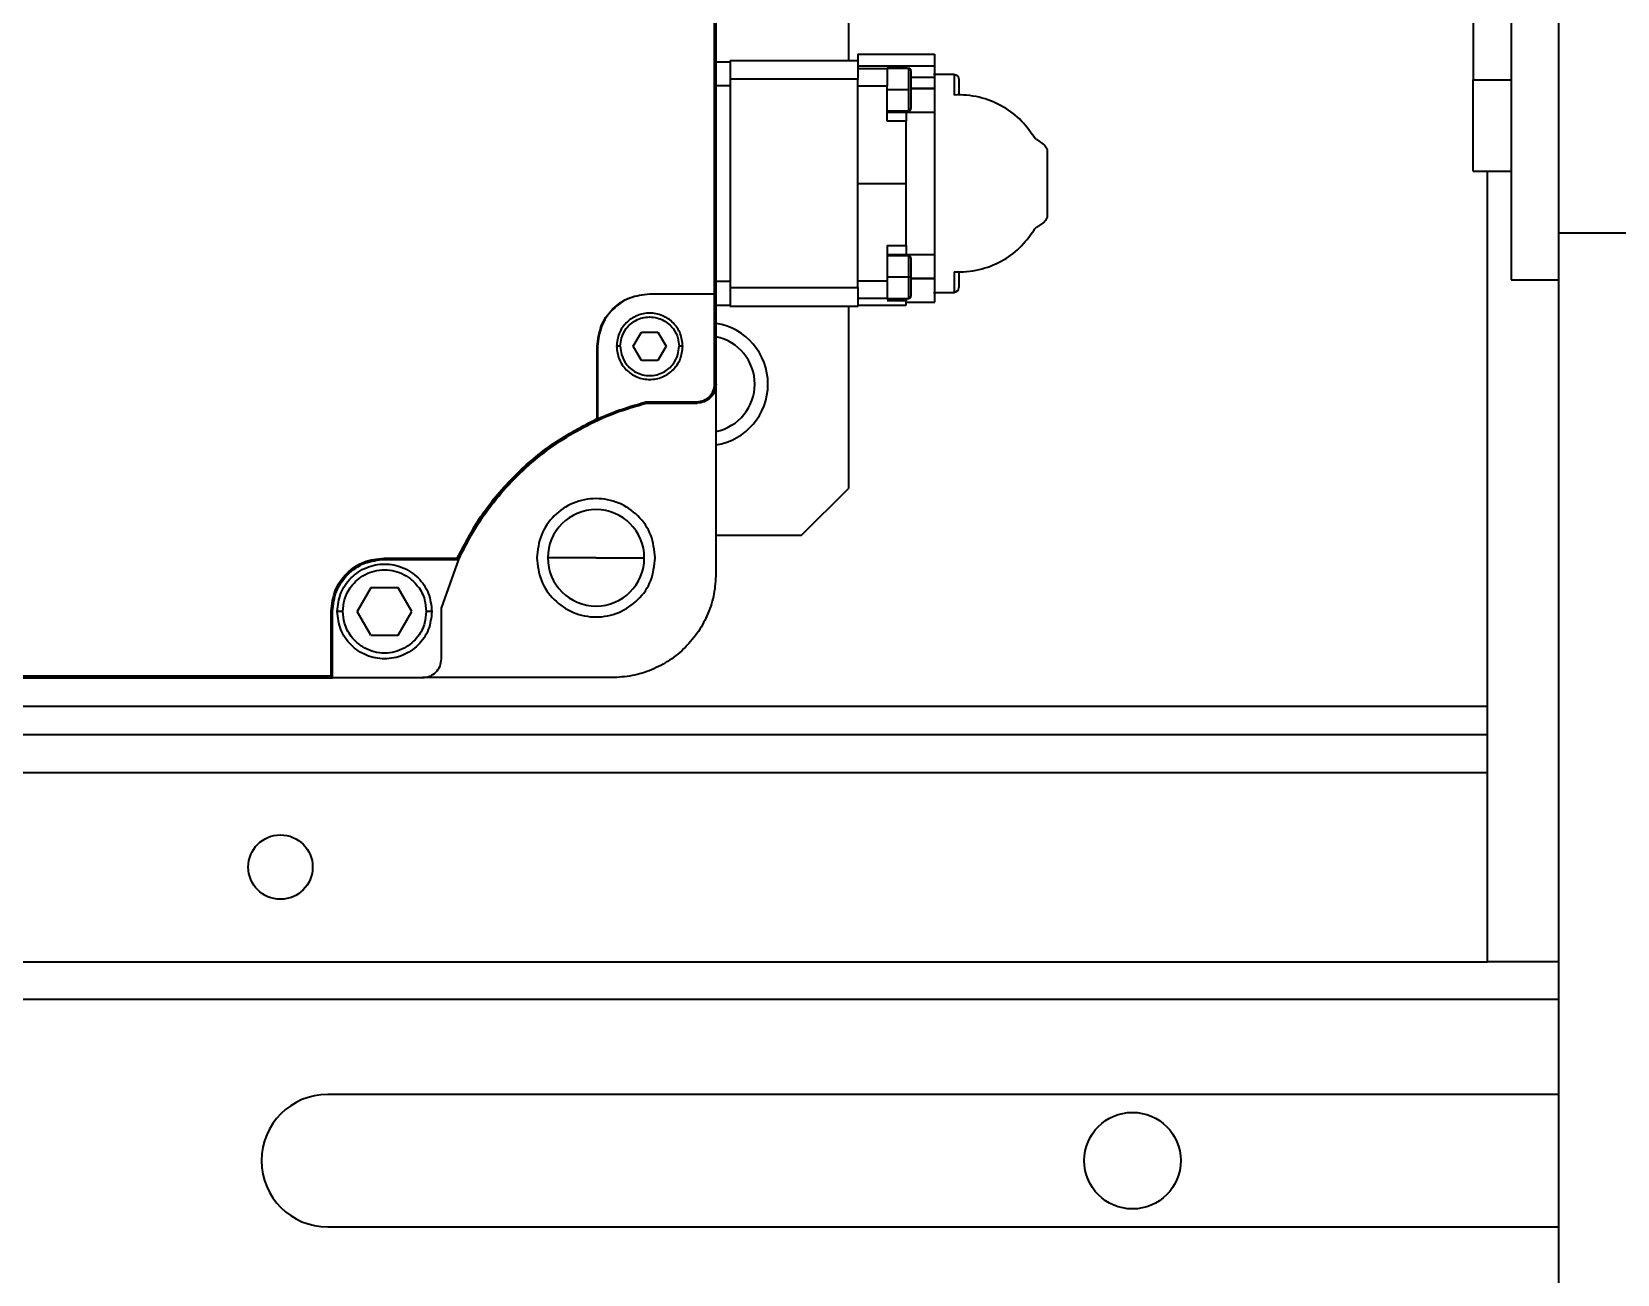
# Model space of a CAD drawing. Header units: millimetres. Extents: x -1052 to 3351, y 0 to 2015.
# Drawn here: x -375.78 to -373.303, y 1681.538 to 1683.479 of the extents above; entities that cross this region are included whole.
import ezdxf

# ---------------------------------------------------------------- set-up
doc = ezdxf.new("R2010")
doc.units = ezdxf.units.MM

msp = doc.modelspace()

# ---------------------------------------------------------------- linework, layer by layer
at = {"color": 7, "linetype": 'Continuous', "lineweight": 35}
for p, q in [((-374.7127, 1682.9283), (-374.7127, 1684.1116)), ((-374.7127, 1682.9283), (-374.7127, 1684.1116)), ((-374.7111, 1682.9282), (-374.7111, 1684.1117)), ((-374.7111, 1682.9282), (-374.7111, 1684.1117)), ((-374.714, 1683.9705), (-374.714, 1683.0693)), ((-374.714, 1683.9705), (-374.714, 1683.0693)), ((-373.4687, 1683.9489), (-373.4687, 1683.1085)), ((-373.4687, 1683.9489), (-373.4687, 1683.1085)), ((-373.3947, 1683.9489), (-373.3947, 1683.1085)), ((-373.3947, 1683.9489), (-373.3947, 1683.1085)), ((-373.5279, 1683.6695), (-373.5279, 1683.4035)), ((-373.5279, 1683.6695), (-373.5279, 1683.4035)), ((-374.5041, 1683.6042), (-374.5041, 1683.4341)), ((-374.5041, 1683.6042), (-374.5041, 1683.4341)), ((-374.7111, 1683.4319), (-374.689, 1683.4319)), ((-374.7111, 1683.4319), (-374.689, 1683.4319)), ((-374.689, 1683.4341), (-374.689, 1683.4045)), ((-374.689, 1683.4341), (-374.4893, 1683.4341)), ((-374.689, 1683.4341), (-374.689, 1683.4045)), ((-374.689, 1683.4341), (-374.4893, 1683.4341)), ((-374.4893, 1683.4437), (-374.3695, 1683.4437)), ((-374.4893, 1683.4437), (-374.4893, 1683.4341)), ((-374.4893, 1683.4437), (-374.3695, 1683.4437)), ((-374.4893, 1683.4437), (-374.4893, 1683.4341)), ((-374.4893, 1683.4341), (-374.4893, 1683.4045)), ((-374.4893, 1683.4341), (-374.4893, 1683.4045)), ((-374.4893, 1683.4253), (-374.4139, 1683.4253)), ((-374.4893, 1683.4253), (-374.4139, 1683.4253)), ((-374.4893, 1683.4212), (-374.4435, 1683.4212)), ((-374.4893, 1683.4212), (-374.4435, 1683.4212)), ((-374.4101, 1683.4216), (-374.444, 1683.4216)), ((-374.4101, 1683.4216), (-374.444, 1683.4216)), ((-374.4435, 1683.425), (-374.4139, 1683.425)), ((-374.4435, 1683.425), (-374.4139, 1683.425)), ((-374.4435, 1683.4212), (-374.4435, 1683.3937)), ((-374.4435, 1683.4212), (-374.4435, 1683.4212)), ((-374.4435, 1683.4212), (-374.4435, 1683.3937)), ((-374.4435, 1683.4212), (-374.4435, 1683.4212)), ((-374.4139, 1683.425), (-374.4139, 1683.4253)), ((-374.4139, 1683.4253), (-374.3695, 1683.4253)), ((-374.4139, 1683.425), (-374.4139, 1683.4253)), ((-374.4139, 1683.4253), (-374.3695, 1683.4253)), ((-374.4139, 1683.425), (-374.4139, 1683.4216)), ((-374.4139, 1683.425), (-374.4139, 1683.4216)), ((-374.4102, 1683.4216), (-374.4102, 1683.3883)), ((-374.4102, 1683.4216), (-374.4102, 1683.3883)), ((-374.3695, 1683.4437), (-374.3695, 1683.4253)), ((-374.3695, 1683.4437), (-374.3695, 1683.4253)), ((-374.3695, 1683.4253), (-374.3695, 1683.4073)), ((-374.3695, 1683.4253), (-374.3695, 1683.4073)), ((-374.4893, 1683.4045), (-374.689, 1683.4045)), ((-374.689, 1683.4045), (-374.689, 1683.0791)), ((-374.4893, 1683.4045), (-374.689, 1683.4045)), ((-374.689, 1683.4045), (-374.689, 1683.0791)), ((-374.4893, 1683.0791), (-374.4893, 1683.4045)), ((-374.4893, 1683.0791), (-374.4893, 1683.4045)), ((-374.4065, 1683.4179), (-374.4065, 1683.3587)), ((-374.4065, 1683.4179), (-374.4065, 1683.3587)), ((-374.3695, 1683.4073), (-374.4065, 1683.4073)), ((-374.3695, 1683.4073), (-374.4065, 1683.4073)), ((-374.3392, 1683.4119), (-374.3713, 1683.4119)), ((-374.3392, 1683.4119), (-374.3713, 1683.4119)), ((-374.3695, 1683.4073), (-374.3695, 1683.3907)), ((-374.3695, 1683.4073), (-374.3695, 1683.3907)), ((-374.3392, 1683.4119), (-374.3392, 1683.3799)), ((-374.3392, 1683.4119), (-374.3392, 1683.3799)), ((-374.3318, 1683.4045), (-374.3318, 1683.3801)), ((-374.3318, 1683.4045), (-374.3318, 1683.3801)), ((-373.5279, 1683.2611), (-373.5279, 1683.4035)), ((-373.5279, 1683.4035), (-373.4687, 1683.4035)), ((-373.5279, 1683.2611), (-373.5279, 1683.4035)), ((-373.5279, 1683.4035), (-373.4687, 1683.4035)), ((-374.7111, 1683.3949), (-374.689, 1683.3949)), ((-374.7111, 1683.3949), (-374.689, 1683.3949)), ((-374.4435, 1683.3937), (-374.4893, 1683.3937)), ((-374.4435, 1683.3937), (-374.4893, 1683.3937)), ((-374.4435, 1683.3932), (-374.4435, 1683.3937)), ((-374.4435, 1683.3932), (-374.4435, 1683.3937)), ((-374.4435, 1683.3883), (-374.4435, 1683.3932)), ((-374.4435, 1683.3883), (-374.4435, 1683.3932)), ((-374.4435, 1683.3883), (-374.4435, 1683.388)), ((-374.4435, 1683.3883), (-374.4102, 1683.3883)), ((-374.4435, 1683.3883), (-374.4435, 1683.388)), ((-374.4435, 1683.3883), (-374.4102, 1683.3883)), ((-374.4435, 1683.339), (-374.4435, 1683.388)), ((-374.4435, 1683.339), (-374.4435, 1683.388)), ((-374.4102, 1683.3883), (-374.4102, 1683.355)), ((-374.4102, 1683.3883), (-374.4102, 1683.355)), ((-374.4065, 1683.3907), (-374.3695, 1683.3907)), ((-374.4065, 1683.3907), (-374.3695, 1683.3907)), ((-374.3695, 1683.3898), (-374.4065, 1683.3898)), ((-374.3695, 1683.3898), (-374.4065, 1683.3898)), ((-374.3695, 1683.3907), (-374.3695, 1683.3898)), ((-374.3695, 1683.3907), (-374.3695, 1683.3898)), ((-374.3695, 1683.3898), (-374.3695, 1683.3528)), ((-374.3695, 1683.3898), (-374.3695, 1683.3528)), ((-374.444, 1683.355), (-374.4101, 1683.355)), ((-374.444, 1683.355), (-374.4101, 1683.355)), ((-374.4139, 1683.3528), (-374.4435, 1683.3528)), ((-374.4139, 1683.3528), (-374.4435, 1683.3528)), ((-374.3695, 1683.3528), (-374.4139, 1683.3528)), ((-374.4139, 1683.3528), (-374.4139, 1683.339)), ((-374.3695, 1683.3528), (-374.4139, 1683.3528)), ((-374.4139, 1683.3528), (-374.4139, 1683.339)), ((-374.3695, 1683.3528), (-374.3695, 1683.1309)), ((-374.3695, 1683.3528), (-374.3695, 1683.1309)), ((-374.4139, 1683.339), (-374.4435, 1683.339)), ((-374.4139, 1683.339), (-374.4435, 1683.339)), ((-374.4139, 1683.2418), (-374.4139, 1683.339)), ((-374.4139, 1683.2418), (-374.4139, 1683.339)), ((-374.2101, 1683.3103), (-374.1999, 1683.3032)), ((-374.2101, 1683.3103), (-374.1999, 1683.3032)), ((-374.1935, 1683.291), (-374.1935, 1683.1926)), ((-374.1935, 1683.291), (-374.1935, 1683.1926)), ((-373.5279, 1683.2611), (-373.4687, 1683.2611)), ((-373.5279, 1683.2611), (-373.4687, 1683.2611)), ((-373.5057, 1682.026), (-373.5057, 1683.2611)), ((-373.5057, 1682.026), (-373.5057, 1683.2611)), ((-374.4893, 1683.2418), (-374.4139, 1683.2418)), ((-374.4893, 1683.2418), (-374.4139, 1683.2418)), ((-374.4139, 1683.1446), (-374.4139, 1683.2418)), ((-374.4139, 1683.1446), (-374.4139, 1683.2418)), ((-374.1999, 1683.1805), (-374.2101, 1683.1734)), ((-374.1999, 1683.1805), (-374.2101, 1683.1734)), ((-373.3947, 1683.1649), (-372.7143, 1683.1649)), ((-373.3947, 1683.1649), (-372.7143, 1683.1649)), ((-374.4101, 1683.1287), (-374.4436, 1683.1287)), ((-374.4101, 1683.1287), (-374.4436, 1683.1287)), ((-374.4435, 1683.1446), (-374.4139, 1683.1446)), ((-374.4435, 1683.1446), (-374.4435, 1683.0956)), ((-374.4435, 1683.1446), (-374.4139, 1683.1446)), ((-374.4435, 1683.1446), (-374.4435, 1683.0956)), ((-374.4435, 1683.1309), (-374.4139, 1683.1309)), ((-374.4435, 1683.1309), (-374.4139, 1683.1309)), ((-374.4139, 1683.1446), (-374.4139, 1683.1309)), ((-374.4139, 1683.1446), (-374.4139, 1683.1309)), ((-374.4139, 1683.1309), (-374.3695, 1683.1309)), ((-374.4139, 1683.1309), (-374.3695, 1683.1309)), ((-374.4102, 1683.1287), (-374.4102, 1683.0954)), ((-374.4102, 1683.1287), (-374.4102, 1683.0954)), ((-374.4065, 1683.125), (-374.4065, 1683.0954)), ((-374.4065, 1683.125), (-374.4065, 1683.0954)), ((-374.3695, 1683.1309), (-374.3695, 1683.0939)), ((-374.3695, 1683.1309), (-374.3695, 1683.0939)), ((-374.3392, 1683.1037), (-374.3392, 1683.0717)), ((-374.3392, 1683.1037), (-374.3392, 1683.0717)), ((-374.3318, 1683.1035), (-374.3318, 1683.0791)), ((-374.3318, 1683.1035), (-374.3318, 1683.0791)), ((-373.4687, 1683.1085), (-373.4687, 1683.091)), ((-373.4687, 1683.1085), (-373.4687, 1683.091)), ((-373.3947, 1683.1085), (-373.3947, 1683.091)), ((-373.3947, 1683.1085), (-373.3947, 1683.091)), ((-374.689, 1683.0887), (-374.7111, 1683.0887)), ((-374.689, 1683.0887), (-374.7111, 1683.0887)), ((-374.689, 1683.0791), (-374.4893, 1683.0791)), ((-374.689, 1683.0791), (-374.689, 1683.0495)), ((-374.689, 1683.0791), (-374.4893, 1683.0791)), ((-374.689, 1683.0791), (-374.689, 1683.0495)), ((-374.4893, 1683.0899), (-374.4435, 1683.0899)), ((-374.4893, 1683.0899), (-374.4435, 1683.0899)), ((-374.4893, 1683.0791), (-374.4893, 1683.0495)), ((-374.4893, 1683.0791), (-374.4893, 1683.0495)), ((-374.4435, 1683.0954), (-374.4435, 1683.0956)), ((-374.4435, 1683.0954), (-374.4435, 1683.0956)), ((-374.4435, 1683.0954), (-374.4435, 1683.0905)), ((-374.4102, 1683.0954), (-374.4435, 1683.0954)), ((-374.4435, 1683.0954), (-374.4435, 1683.0905)), ((-374.4102, 1683.0954), (-374.4435, 1683.0954)), ((-374.4435, 1683.0899), (-374.4435, 1683.0905)), ((-374.4435, 1683.0899), (-374.4435, 1683.0905)), ((-374.4435, 1683.0899), (-374.4435, 1683.0625)), ((-374.4435, 1683.0899), (-374.4435, 1683.0625)), ((-374.4102, 1683.0954), (-374.4102, 1683.0621)), ((-374.4102, 1683.0954), (-374.4102, 1683.0621)), ((-374.4065, 1683.0954), (-374.4065, 1683.0658)), ((-374.4065, 1683.0954), (-374.4065, 1683.0658)), ((-374.4065, 1683.0939), (-374.3695, 1683.0939)), ((-374.4065, 1683.0939), (-374.3695, 1683.0939)), ((-374.3695, 1683.093), (-374.4065, 1683.093)), ((-374.3695, 1683.093), (-374.4065, 1683.093)), ((-374.3695, 1683.0939), (-374.3695, 1683.093)), ((-374.3695, 1683.0939), (-374.3695, 1683.093)), ((-374.3695, 1683.093), (-374.3695, 1683.0562)), ((-374.3695, 1683.093), (-374.3695, 1683.0562)), ((-373.4687, 1683.091), (-373.3947, 1683.091)), ((-373.4687, 1683.091), (-373.3947, 1683.091)), ((-373.3947, 1683.091), (-373.3947, 1679.5557)), ((-373.3947, 1683.091), (-373.3947, 1679.5557)), ((-374.8148, 1683.0693), (-374.714, 1683.0693)), ((-374.8148, 1683.0693), (-374.8148, 1683.0688)), ((-374.8148, 1683.0693), (-374.714, 1683.0693)), ((-374.8148, 1683.0693), (-374.8148, 1683.0688)), ((-374.7134, 1683.0688), (-374.8148, 1683.0688)), ((-374.7134, 1683.0688), (-374.8148, 1683.0688)), ((-374.714, 1683.0693), (-374.7134, 1683.0688)), ((-374.714, 1683.0693), (-374.7134, 1683.0688)), ((-374.7134, 1682.9283), (-374.7134, 1683.0688)), ((-374.7134, 1682.9283), (-374.7134, 1683.0688)), ((-374.7111, 1683.0518), (-374.689, 1683.0518)), ((-374.7111, 1683.0518), (-374.689, 1683.0518)), ((-374.4893, 1683.0495), (-374.689, 1683.0495)), ((-374.4893, 1683.0495), (-374.689, 1683.0495)), ((-374.5041, 1683.0495), (-374.5041, 1682.7655)), ((-374.5041, 1683.0495), (-374.5041, 1682.7655)), ((-374.4893, 1683.0625), (-374.4435, 1683.0625)), ((-374.4893, 1683.0625), (-374.4435, 1683.0625)), ((-374.4893, 1683.0518), (-374.4139, 1683.0518)), ((-374.4893, 1683.0518), (-374.4139, 1683.0518)), ((-374.444, 1683.0621), (-374.4101, 1683.0621)), ((-374.444, 1683.0621), (-374.4101, 1683.0621)), ((-374.4435, 1683.0625), (-374.4435, 1683.0625)), ((-374.4435, 1683.0625), (-374.4435, 1683.0625)), ((-374.4139, 1683.0586), (-374.4435, 1683.0586)), ((-374.4139, 1683.0586), (-374.4435, 1683.0586)), ((-374.414, 1683.0562), (-374.3694, 1683.0562)), ((-374.414, 1683.0562), (-374.3694, 1683.0562)), ((-374.4139, 1683.0621), (-374.4139, 1683.0586)), ((-374.4139, 1683.0621), (-374.4139, 1683.0586)), ((-374.4139, 1683.0518), (-374.4139, 1683.0586)), ((-374.4139, 1683.0518), (-374.4139, 1683.0586)), ((-374.3713, 1683.0717), (-374.3392, 1683.0717)), ((-374.3713, 1683.0717), (-374.3392, 1683.0717)), ((-374.8404, 1682.9874), (-374.8276, 1683.0096)), ((-374.8404, 1682.9874), (-374.8276, 1683.0096)), ((-374.8276, 1683.0096), (-374.8019, 1683.0096)), ((-374.8276, 1683.0096), (-374.8019, 1683.0096)), ((-374.8019, 1683.0096), (-374.7891, 1682.9874)), ((-374.8019, 1683.0096), (-374.7891, 1682.9874)), ((-374.8967, 1682.8745), (-374.8967, 1682.9874)), ((-374.8961, 1682.9874), (-374.8967, 1682.9874)), ((-374.8967, 1682.8745), (-374.8967, 1682.9874)), ((-374.8961, 1682.9874), (-374.8967, 1682.9874)), ((-374.8961, 1682.9874), (-374.8961, 1682.8741)), ((-374.8961, 1682.9874), (-374.8961, 1682.8741)), ((-374.8276, 1682.9652), (-374.8404, 1682.9874)), ((-374.8276, 1682.9652), (-374.8404, 1682.9874)), ((-374.7891, 1682.9874), (-374.8019, 1682.9652)), ((-374.7891, 1682.9874), (-374.8019, 1682.9652)), ((-374.8019, 1682.9652), (-374.8276, 1682.9652)), ((-374.8019, 1682.9652), (-374.8276, 1682.9652)), ((-374.7134, 1682.9283), (-374.7127, 1682.9283)), ((-374.7134, 1682.9283), (-374.7127, 1682.9283)), ((-374.7113, 1682.9283), (-374.7113, 1682.6325)), ((-374.7113, 1682.9283), (-374.7113, 1682.6325)), ((-374.8961, 1682.8741), (-374.8205, 1682.9009)), ((-374.8961, 1682.8741), (-374.8205, 1682.9009)), ((-374.8205, 1682.9009), (-374.8204, 1682.9002)), ((-374.8205, 1682.9009), (-374.7408, 1682.9009)), ((-374.8205, 1682.9009), (-374.8204, 1682.9002)), ((-374.8205, 1682.9009), (-374.7408, 1682.9009)), ((-374.7408, 1682.9009), (-374.7408, 1682.9001)), ((-374.7408, 1682.9009), (-374.7408, 1682.9001)), ((-374.8204, 1682.9002), (-374.8204, 1682.9001)), ((-374.8204, 1682.9002), (-374.8204, 1682.9001)), ((-374.8204, 1682.9001), (-374.7408, 1682.9001)), ((-374.8204, 1682.9001), (-374.7408, 1682.9001)), ((-374.8201, 1682.8986), (-374.7407, 1682.8986)), ((-374.8201, 1682.8986), (-374.7407, 1682.8986)), ((-374.8967, 1682.8745), (-374.8961, 1682.8741)), ((-374.8967, 1682.8745), (-374.8961, 1682.8741)), ((-374.5781, 1682.6916), (-374.5041, 1682.7655)), ((-374.5781, 1682.6916), (-374.5041, 1682.7655)), ((-374.5781, 1682.6916), (-374.7112, 1682.6916)), ((-374.5781, 1682.6916), (-374.7112, 1682.6916)), ((-375.2297, 1682.6566), (-375.1153, 1682.6566)), ((-375.2297, 1682.6566), (-375.2297, 1682.6553)), ((-375.2297, 1682.6566), (-375.1153, 1682.6566)), ((-375.2297, 1682.6566), (-375.2297, 1682.6553)), ((-375.1145, 1682.6553), (-375.2297, 1682.6553)), ((-375.1145, 1682.6553), (-375.2297, 1682.6553)), ((-375.2289, 1682.6546), (-375.1131, 1682.6546)), ((-375.2289, 1682.6546), (-375.1131, 1682.6546)), ((-375.1401, 1682.5786), (-375.1131, 1682.6546)), ((-375.1401, 1682.5786), (-375.1131, 1682.6546)), ((-375.1145, 1682.6553), (-375.1153, 1682.6566)), ((-375.1145, 1682.6553), (-375.1153, 1682.6566)), ((-374.8985, 1682.657), (-374.974, 1682.657)), ((-374.8985, 1682.657), (-374.974, 1682.657)), ((-374.8985, 1682.657), (-374.8231, 1682.657)), ((-374.8985, 1682.657), (-374.8231, 1682.657)), ((-375.2503, 1682.6102), (-375.2716, 1682.5732)), ((-375.2503, 1682.6102), (-375.2716, 1682.5732)), ((-375.2076, 1682.6102), (-375.2503, 1682.6102)), ((-375.2076, 1682.6102), (-375.2503, 1682.6102)), ((-375.1862, 1682.5732), (-375.2076, 1682.6102)), ((-375.1862, 1682.5732), (-375.2076, 1682.6102)), ((-375.1401, 1682.4992), (-375.1401, 1682.5786)), ((-375.1401, 1682.4992), (-375.1401, 1682.5786)), ((-375.3123, 1682.4725), (-375.3123, 1682.574)), ((-375.311, 1682.574), (-375.3123, 1682.574)), ((-375.3123, 1682.4725), (-375.3123, 1682.574)), ((-375.311, 1682.574), (-375.3123, 1682.574)), ((-375.311, 1682.574), (-375.311, 1682.4712)), ((-375.311, 1682.574), (-375.311, 1682.4712)), ((-375.3103, 1682.4696), (-375.3103, 1682.5732)), ((-375.3103, 1682.4696), (-375.3103, 1682.5732)), ((-375.2503, 1682.5363), (-375.2716, 1682.5732)), ((-375.2503, 1682.5363), (-375.2716, 1682.5732)), ((-375.2076, 1682.5363), (-375.1862, 1682.5732)), ((-375.2076, 1682.5363), (-375.1862, 1682.5732)), ((-375.2503, 1682.5363), (-375.2076, 1682.5363)), ((-375.2503, 1682.5363), (-375.2076, 1682.5363)), ((-376.2126, 1682.4696), (-375.3103, 1682.4696)), ((-376.2126, 1682.4696), (-375.3103, 1682.4696)), ((-375.311, 1682.4712), (-376.2118, 1682.4712)), ((-375.311, 1682.4712), (-376.2118, 1682.4712)), ((-376.2105, 1682.4725), (-375.3123, 1682.4725)), ((-376.2105, 1682.4725), (-375.3123, 1682.4725)), ((-375.3123, 1682.4725), (-375.311, 1682.4712)), ((-375.3123, 1682.4725), (-375.311, 1682.4712)), ((-375.1697, 1682.4696), (-375.3103, 1682.4696)), ((-375.1697, 1682.4696), (-375.3103, 1682.4696)), ((-374.874, 1682.4698), (-375.1698, 1682.4698)), ((-374.874, 1682.4698), (-375.1698, 1682.4698)), ((-378.0172, 1682.4253), (-373.5057, 1682.4253)), ((-378.0172, 1682.4253), (-373.5057, 1682.4253)), ((-378.0172, 1682.381), (-373.5057, 1682.381)), ((-378.0172, 1682.381), (-373.5057, 1682.381)), ((-378.0172, 1682.3218), (-373.5057, 1682.3218)), ((-378.0172, 1682.3218), (-373.5057, 1682.3218)), ((-373.5057, 1682.026), (-373.5057, 1682.3218)), ((-373.5057, 1682.026), (-373.5057, 1682.3218)), ((-378.0172, 1682.026), (-373.5057, 1682.026)), ((-378.0172, 1682.026), (-373.5057, 1682.026)), ((-373.3947, 1682.026), (-373.5057, 1682.026)), ((-373.3947, 1682.026), (-373.5057, 1682.026)), ((-373.3947, 1681.9668), (-378.1281, 1681.9668)), ((-373.3947, 1681.9668), (-378.1281, 1681.9668)), ((-373.3947, 1681.8189), (-375.3177, 1681.8189)), ((-373.3947, 1681.8189), (-375.3177, 1681.8189)), ((-375.3177, 1681.6118), (-373.3947, 1681.6118)), ((-375.3177, 1681.6118), (-373.3947, 1681.6118))]:
    msp.add_line(p, q, dxfattribs=at)
for centre, radius in [((-375.3916, 1682.1739), 0.0503), ((-375.3916, 1682.1739), 0.0503), ((-374.0604, 1681.7153), 0.0754), ((-374.0604, 1681.7153), 0.0754)]:
    msp.add_circle(centre, radius, dxfattribs=at)
for centre, radius, start, end in [((-374.4102, 1683.125), 0.0037, 0, 90.0169), ((-374.4102, 1683.125), 0.0037, 0, 90.0169), ((-374.3392, 1683.0791), 0.0074, 270.0176, 0), ((-374.3392, 1683.0791), 0.0074, 270.0176, 0), ((-374.4102, 1683.0658), 0.0037, 270.0169, 0), ((-374.4102, 1683.0658), 0.0037, 270.0169, 0), ((-374.726, 1682.9283), 0.0754, 281.5408, 78.47), ((-374.726, 1682.9283), 0.0754, 281.5408, 78.47), ((-374.726, 1682.9283), 0.0961, 0, 80.8984), ((-374.726, 1682.9283), 0.0961, 0, 80.8984), ((-374.726, 1682.9283), 0.0961, 279.0397, 0), ((-374.726, 1682.9283), 0.0961, 279.0397, 0), ((-374.8985, 1682.657), 0.0754, 0, 180), ((-374.8985, 1682.657), 0.0754, 0, 180), ((-374.8985, 1682.657), 0.0754, 180, 0), ((-374.8985, 1682.657), 0.0754, 180, 0), ((-375.3177, 1681.7153), 0.1035, 90, 270), ((-375.3177, 1681.7153), 0.1035, 90, 270)]:
    msp.add_arc(centre, radius, start, end, dxfattribs=at)
for points, knots in [([(-374.4065, 1683.4179), (-374.4065, 1683.4183), (-374.4066, 1683.419), (-374.4071, 1683.4199), (-374.4076, 1683.4205), (-374.4082, 1683.421), (-374.409, 1683.4214), (-374.4097, 1683.4215), (-374.4102, 1683.4216)], [0, 0, 0, 0, 0.0938413, 0.1443789, 0.19593, 0.2474957, 0.2980455, 0.3918924, 0.3918924, 0.3918924, 0.3918924]), ([(-374.4065, 1683.4179), (-374.4065, 1683.4183), (-374.4066, 1683.419), (-374.4071, 1683.4199), (-374.4076, 1683.4205), (-374.4082, 1683.421), (-374.409, 1683.4214), (-374.4097, 1683.4215), (-374.4102, 1683.4216)], [0, 0, 0, 0, 0.0938413, 0.1443789, 0.19593, 0.2474957, 0.2980455, 0.3918924, 0.3918924, 0.3918924, 0.3918924]), ([(-374.3392, 1683.4119), (-374.3383, 1683.4118), (-374.3368, 1683.4117), (-374.3351, 1683.4108), (-374.3339, 1683.4098), (-374.333, 1683.4086), (-374.3321, 1683.4069), (-374.3319, 1683.4055), (-374.3318, 1683.4045)], [0, 0, 0, 0, 0.1876928, 0.2888056, 0.3919175, 0.4951177, 0.5961373, 0.7838266, 0.7838266, 0.7838266, 0.7838266]), ([(-374.3392, 1683.4119), (-374.3383, 1683.4118), (-374.3368, 1683.4117), (-374.3351, 1683.4108), (-374.3339, 1683.4098), (-374.333, 1683.4086), (-374.3321, 1683.4069), (-374.3319, 1683.4055), (-374.3318, 1683.4045)], [0, 0, 0, 0, 0.1876928, 0.2888056, 0.3919175, 0.4951177, 0.5961373, 0.7838266, 0.7838266, 0.7838266, 0.7838266]), ([(-374.2142, 1683.3147), (-374.2214, 1683.3244), (-374.2357, 1683.344), (-374.2648, 1683.3644), (-374.2934, 1683.3757), (-374.3192, 1683.3802), (-374.3326, 1683.38), (-374.3392, 1683.3799)], [0, 0, 0, 0, 2.489236, 4.985743, 7.478741, 8.764216, 9.993633, 9.993633, 9.993633, 9.993633]), ([(-374.2142, 1683.3147), (-374.2214, 1683.3244), (-374.2357, 1683.344), (-374.2648, 1683.3644), (-374.2934, 1683.3757), (-374.3192, 1683.3802), (-374.3326, 1683.38), (-374.3392, 1683.3799)], [0, 0, 0, 0, 2.489236, 4.985743, 7.478741, 8.764216, 9.993633, 9.993633, 9.993633, 9.993633]), ([(-374.4102, 1683.355), (-374.4097, 1683.355), (-374.409, 1683.3551), (-374.4082, 1683.3556), (-374.4076, 1683.3561), (-374.4071, 1683.3567), (-374.4066, 1683.3575), (-374.4065, 1683.3582), (-374.4065, 1683.3587)], [0, 0, 0, 0, 0.093847, 0.1444038, 0.1959601, 0.2475229, 0.2980605, 0.3919019, 0.3919019, 0.3919019, 0.3919019]), ([(-374.4102, 1683.355), (-374.4097, 1683.355), (-374.409, 1683.3551), (-374.4082, 1683.3556), (-374.4076, 1683.3561), (-374.4071, 1683.3567), (-374.4066, 1683.3575), (-374.4065, 1683.3582), (-374.4065, 1683.3587)], [0, 0, 0, 0, 0.093847, 0.1444038, 0.1959601, 0.2475229, 0.2980605, 0.3919019, 0.3919019, 0.3919019, 0.3919019]), ([(-374.2101, 1683.3103), (-374.2109, 1683.3109), (-374.2125, 1683.3122), (-374.2137, 1683.3138), (-374.2142, 1683.3147)], [0, 0, 0, 0, 0.2025115, 0.4090734, 0.4090734, 0.4090734, 0.4090734]), ([(-374.2101, 1683.3103), (-374.2109, 1683.3109), (-374.2125, 1683.3122), (-374.2137, 1683.3138), (-374.2142, 1683.3147)], [0, 0, 0, 0, 0.2025115, 0.4090734, 0.4090734, 0.4090734, 0.4090734]), ([(-374.1999, 1683.3032), (-374.199, 1683.3025), (-374.1971, 1683.301), (-374.1951, 1683.298), (-374.1937, 1683.2946), (-374.1936, 1683.2922), (-374.1935, 1683.291)], [0, 0, 0, 0, 0.218985, 0.4811111, 0.7214779, 0.9630863, 0.9630863, 0.9630863, 0.9630863]), ([(-374.1999, 1683.3032), (-374.199, 1683.3025), (-374.1971, 1683.301), (-374.1951, 1683.298), (-374.1937, 1683.2946), (-374.1936, 1683.2922), (-374.1935, 1683.291)], [0, 0, 0, 0, 0.218985, 0.4811111, 0.7214779, 0.9630863, 0.9630863, 0.9630863, 0.9630863]), ([(-374.2142, 1683.169), (-374.2137, 1683.1698), (-374.2125, 1683.1715), (-374.2109, 1683.1728), (-374.2101, 1683.1734)], [0, 0, 0, 0, 0.2065507, 0.4090615, 0.4090615, 0.4090615, 0.4090615]), ([(-374.2142, 1683.169), (-374.2137, 1683.1698), (-374.2125, 1683.1715), (-374.2109, 1683.1728), (-374.2101, 1683.1734)], [0, 0, 0, 0, 0.2065507, 0.4090615, 0.4090615, 0.4090615, 0.4090615]), ([(-374.1935, 1683.1926), (-374.1936, 1683.1914), (-374.1937, 1683.1895), (-374.1945, 1683.1873), (-374.1955, 1683.185), (-374.1971, 1683.1827), (-374.199, 1683.1812), (-374.1999, 1683.1805)], [0, 0, 0, 0, 0.2401614, 0.3940724, 0.4814358, 0.745965, 0.9631784, 0.9631784, 0.9631784, 0.9631784]), ([(-374.1935, 1683.1926), (-374.1936, 1683.1914), (-374.1937, 1683.1895), (-374.1945, 1683.1873), (-374.1955, 1683.185), (-374.1971, 1683.1827), (-374.199, 1683.1812), (-374.1999, 1683.1805)], [0, 0, 0, 0, 0.2401614, 0.3940724, 0.4814358, 0.745965, 0.9631784, 0.9631784, 0.9631784, 0.9631784]), ([(-374.3392, 1683.1037), (-374.3327, 1683.1037), (-374.3193, 1683.1035), (-374.2935, 1683.1079), (-374.2649, 1683.1192), (-374.2358, 1683.1396), (-374.2214, 1683.1592), (-374.2142, 1683.169)], [0, 0, 0, 0, 1.225184, 2.505897, 5.001738, 7.49115, 9.993572, 9.993572, 9.993572, 9.993572]), ([(-374.3392, 1683.1037), (-374.3327, 1683.1037), (-374.3193, 1683.1035), (-374.2935, 1683.1079), (-374.2649, 1683.1192), (-374.2358, 1683.1396), (-374.2214, 1683.1592), (-374.2142, 1683.169)], [0, 0, 0, 0, 1.225184, 2.505897, 5.001738, 7.49115, 9.993572, 9.993572, 9.993572, 9.993572]), ([(-374.4065, 1683.0954), (-374.4065, 1683.0954), (-374.4066, 1683.0954), (-374.4071, 1683.0954), (-374.4076, 1683.0954), (-374.4082, 1683.0954), (-374.409, 1683.0954), (-374.4097, 1683.0954), (-374.4102, 1683.0954)], [0, 0, 0, 0, 0.0598532, 0.092112, 0.1249773, 0.1578905, 0.1901144, 0.2499819, 0.2499819, 0.2499819, 0.2499819]), ([(-374.4065, 1683.0954), (-374.4065, 1683.0954), (-374.4066, 1683.0954), (-374.4071, 1683.0954), (-374.4076, 1683.0954), (-374.4082, 1683.0954), (-374.409, 1683.0954), (-374.4097, 1683.0954), (-374.4102, 1683.0954)], [0, 0, 0, 0, 0.0598532, 0.092112, 0.1249773, 0.1578905, 0.1901144, 0.2499819, 0.2499819, 0.2499819, 0.2499819]), ([(-374.8967, 1682.9874), (-374.8954, 1682.9982), (-374.893, 1683.0196), (-374.874, 1683.0467), (-374.847, 1683.0656), (-374.8255, 1683.0681), (-374.8148, 1683.0693)], [0, 0, 0, 0, 2.16901, 4.33801, 6.506956, 8.676042, 8.676042, 8.676042, 8.676042]), ([(-374.8967, 1682.9874), (-374.8954, 1682.9982), (-374.893, 1683.0196), (-374.874, 1683.0467), (-374.847, 1683.0656), (-374.8255, 1683.0681), (-374.8148, 1683.0693)], [0, 0, 0, 0, 2.16901, 4.33801, 6.506956, 8.676042, 8.676042, 8.676042, 8.676042]), ([(-374.8148, 1683.0688), (-374.8254, 1683.0676), (-374.8467, 1683.0651), (-374.8736, 1683.0463), (-374.8924, 1683.0194), (-374.8949, 1682.9981), (-374.8961, 1682.9874)], [0, 0, 0, 0, 2.153963, 4.307926, 6.46193, 8.615893, 8.615893, 8.615893, 8.615893]), ([(-374.8148, 1683.0688), (-374.8254, 1683.0676), (-374.8467, 1683.0651), (-374.8736, 1683.0463), (-374.8924, 1683.0194), (-374.8949, 1682.9981), (-374.8961, 1682.9874)], [0, 0, 0, 0, 2.153963, 4.307926, 6.46193, 8.615893, 8.615893, 8.615893, 8.615893]), ([(-374.763, 1682.9874), (-374.7638, 1682.9942), (-374.7653, 1683.0077), (-374.7773, 1683.025), (-374.7944, 1683.0365), (-374.8148, 1683.0405), (-374.8351, 1683.0365), (-374.8522, 1683.025), (-374.8642, 1683.0077), (-374.8657, 1682.9942), (-374.8665, 1682.9874)], [0, 0, 0, 0, 1.371457, 2.742949, 4.114395, 5.485776, 6.857273, 8.22872, 9.600145, 10.971602, 10.971602, 10.971602, 10.971602]), ([(-374.763, 1682.9874), (-374.7638, 1682.9942), (-374.7653, 1683.0077), (-374.7773, 1683.025), (-374.7944, 1683.0365), (-374.8148, 1683.0405), (-374.8351, 1683.0365), (-374.8522, 1683.025), (-374.8642, 1683.0077), (-374.8657, 1682.9942), (-374.8665, 1682.9874)], [0, 0, 0, 0, 1.371457, 2.742949, 4.114395, 5.485776, 6.857273, 8.22872, 9.600145, 10.971602, 10.971602, 10.971602, 10.971602]), ([(-374.8606, 1682.9874), (-374.8602, 1682.9918), (-374.8594, 1683.0016), (-374.8532, 1683.0135), (-374.8449, 1683.0224), (-374.8363, 1683.0284), (-374.826, 1683.0323), (-374.8148, 1683.0337), (-374.8035, 1683.0323), (-374.7932, 1683.0283), (-374.7846, 1683.0224), (-374.7763, 1683.0135), (-374.7701, 1683.0016), (-374.7693, 1682.9918), (-374.7689, 1682.9874)], [0, 0, 0, 0, 0.87877, 1.990345, 2.640854, 3.346366, 4.094156, 4.864867, 5.635577, 6.383256, 7.088866, 7.739294, 8.850869, 9.729639, 9.729639, 9.729639, 9.729639]), ([(-374.8606, 1682.9874), (-374.8602, 1682.9918), (-374.8594, 1683.0016), (-374.8532, 1683.0135), (-374.8449, 1683.0224), (-374.8363, 1683.0284), (-374.826, 1683.0323), (-374.8148, 1683.0337), (-374.8035, 1683.0323), (-374.7932, 1683.0283), (-374.7846, 1683.0224), (-374.7763, 1683.0135), (-374.7701, 1683.0016), (-374.7693, 1682.9918), (-374.7689, 1682.9874)], [0, 0, 0, 0, 0.87877, 1.990345, 2.640854, 3.346366, 4.094156, 4.864867, 5.635577, 6.383256, 7.088866, 7.739294, 8.850869, 9.729639, 9.729639, 9.729639, 9.729639]), ([(-374.8665, 1682.9874), (-374.8657, 1682.9806), (-374.8642, 1682.9671), (-374.8522, 1682.9499), (-374.8351, 1682.9383), (-374.8148, 1682.9343), (-374.7944, 1682.9383), (-374.7773, 1682.9499), (-374.7653, 1682.9671), (-374.7638, 1682.9806), (-374.763, 1682.9874)], [0, 0, 0, 0, 1.371457, 2.742882, 4.114329, 5.485826, 6.857207, 8.228653, 9.600145, 10.971602, 10.971602, 10.971602, 10.971602]), ([(-374.8606, 1682.9874), (-374.8614, 1682.9874), (-374.8625, 1682.9874), (-374.8639, 1682.9874), (-374.8648, 1682.9874), (-374.8656, 1682.9874), (-374.8663, 1682.9874), (-374.8664, 1682.9874), (-374.8665, 1682.9874)], [0, 0, 0, 0, 0.0957641, 0.1473039, 0.1999872, 0.2526225, 0.3041974, 0.3999472, 0.3999472, 0.3999472, 0.3999472]), ([(-374.8665, 1682.9874), (-374.8657, 1682.9806), (-374.8642, 1682.9671), (-374.8522, 1682.9499), (-374.8351, 1682.9383), (-374.8148, 1682.9343), (-374.7944, 1682.9383), (-374.7773, 1682.9499), (-374.7653, 1682.9671), (-374.7638, 1682.9806), (-374.763, 1682.9874)], [0, 0, 0, 0, 1.371457, 2.742882, 4.114329, 5.485826, 6.857207, 8.228653, 9.600145, 10.971602, 10.971602, 10.971602, 10.971602]), ([(-374.8606, 1682.9874), (-374.8614, 1682.9874), (-374.8625, 1682.9874), (-374.8639, 1682.9874), (-374.8648, 1682.9874), (-374.8656, 1682.9874), (-374.8663, 1682.9874), (-374.8664, 1682.9874), (-374.8665, 1682.9874)], [0, 0, 0, 0, 0.0957641, 0.1473039, 0.1999872, 0.2526225, 0.3041974, 0.3999472, 0.3999472, 0.3999472, 0.3999472]), ([(-374.8606, 1682.9874), (-374.8602, 1682.9831), (-374.8594, 1682.9733), (-374.8532, 1682.9614), (-374.8449, 1682.9524), (-374.8363, 1682.9465), (-374.826, 1682.9425), (-374.8148, 1682.9411), (-374.8035, 1682.9425), (-374.7932, 1682.9465), (-374.7846, 1682.9524), (-374.7763, 1682.9614), (-374.7701, 1682.9733), (-374.7693, 1682.9831), (-374.7689, 1682.9874)], [0, 0, 0, 0, 0.878756, 1.99033, 2.640839, 3.346351, 4.094141, 4.864852, 5.635562, 6.383241, 7.088851, 7.739279, 8.850854, 9.729609, 9.729609, 9.729609, 9.729609]), ([(-374.8606, 1682.9874), (-374.8602, 1682.9831), (-374.8594, 1682.9733), (-374.8532, 1682.9614), (-374.8449, 1682.9524), (-374.8363, 1682.9465), (-374.826, 1682.9425), (-374.8148, 1682.9411), (-374.8035, 1682.9425), (-374.7932, 1682.9465), (-374.7846, 1682.9524), (-374.7763, 1682.9614), (-374.7701, 1682.9733), (-374.7693, 1682.9831), (-374.7689, 1682.9874)], [0, 0, 0, 0, 0.878756, 1.99033, 2.640839, 3.346351, 4.094141, 4.864852, 5.635562, 6.383241, 7.088851, 7.739279, 8.850854, 9.729609, 9.729609, 9.729609, 9.729609]), ([(-374.763, 1682.9874), (-374.7631, 1682.9874), (-374.7632, 1682.9874), (-374.7639, 1682.9874), (-374.7647, 1682.9874), (-374.7656, 1682.9874), (-374.767, 1682.9874), (-374.7682, 1682.9874), (-374.7689, 1682.9874)], [0, 0, 0, 0, 0.0957823, 0.147332, 0.2000253, 0.2526595, 0.3042092, 0.4000664, 0.4000664, 0.4000664, 0.4000664]), ([(-374.763, 1682.9874), (-374.7631, 1682.9874), (-374.7632, 1682.9874), (-374.7639, 1682.9874), (-374.7647, 1682.9874), (-374.7656, 1682.9874), (-374.767, 1682.9874), (-374.7682, 1682.9874), (-374.7689, 1682.9874)], [0, 0, 0, 0, 0.0957823, 0.147332, 0.2000253, 0.2526595, 0.3042092, 0.4000664, 0.4000664, 0.4000664, 0.4000664]), ([(-374.7408, 1682.9009), (-374.7372, 1682.9013), (-374.73, 1682.9021), (-374.721, 1682.9084), (-374.7146, 1682.9175), (-374.7138, 1682.9247), (-374.7134, 1682.9283)], [0, 0, 0, 0, 0.724902, 1.449881, 2.174827, 2.899787, 2.899787, 2.899787, 2.899787]), ([(-374.7408, 1682.9001), (-374.7371, 1682.9006), (-374.7297, 1682.9014), (-374.7205, 1682.9079), (-374.714, 1682.9172), (-374.7131, 1682.9246), (-374.7127, 1682.9283)], [0, 0, 0, 0, 0.744056, 1.488175, 2.232269, 2.976363, 2.976363, 2.976363, 2.976363]), ([(-374.7408, 1682.9009), (-374.7372, 1682.9013), (-374.73, 1682.9021), (-374.721, 1682.9084), (-374.7146, 1682.9175), (-374.7138, 1682.9247), (-374.7134, 1682.9283)], [0, 0, 0, 0, 0.724902, 1.449881, 2.174827, 2.899787, 2.899787, 2.899787, 2.899787]), ([(-374.7408, 1682.9001), (-374.7371, 1682.9006), (-374.7297, 1682.9014), (-374.7205, 1682.9079), (-374.714, 1682.9172), (-374.7131, 1682.9246), (-374.7127, 1682.9283)], [0, 0, 0, 0, 0.744056, 1.488175, 2.232269, 2.976363, 2.976363, 2.976363, 2.976363]), ([(-374.7111, 1682.9282), (-374.7116, 1682.9243), (-374.7125, 1682.9165), (-374.7193, 1682.9068), (-374.7291, 1682.8999), (-374.7368, 1682.899), (-374.7407, 1682.8986)], [0, 0, 0, 0, 0.783258, 1.566523, 2.349792, 3.13301, 3.13301, 3.13301, 3.13301]), ([(-374.7111, 1682.9282), (-374.7116, 1682.9243), (-374.7125, 1682.9165), (-374.7193, 1682.9068), (-374.7291, 1682.8999), (-374.7368, 1682.899), (-374.7407, 1682.8986)], [0, 0, 0, 0, 0.783258, 1.566523, 2.349792, 3.13301, 3.13301, 3.13301, 3.13301]), ([(-374.8204, 1682.9001), (-374.8363, 1682.8956), (-374.8679, 1682.8864), (-374.9131, 1682.866), (-374.9559, 1682.8412), (-374.9957, 1682.8116), (-375.032, 1682.7779), (-375.0642, 1682.7403), (-375.0924, 1682.6996), (-375.1071, 1682.6701), (-375.1145, 1682.6553)], [0, 0, 0, 0, 3.341758, 6.683608, 10.025394, 13.367149, 16.708989, 20.050783, 23.39261, 26.734435, 26.734435, 26.734435, 26.734435]), ([(-374.8204, 1682.9001), (-374.8363, 1682.8956), (-374.8679, 1682.8864), (-374.9131, 1682.866), (-374.9559, 1682.8412), (-374.9957, 1682.8116), (-375.032, 1682.7779), (-375.0642, 1682.7403), (-375.0924, 1682.6996), (-375.1071, 1682.6701), (-375.1145, 1682.6553)], [0, 0, 0, 0, 3.341758, 6.683608, 10.025394, 13.367149, 16.708989, 20.050783, 23.39261, 26.734435, 26.734435, 26.734435, 26.734435]), ([(-375.1131, 1682.6546), (-375.1057, 1682.6693), (-375.091, 1682.6987), (-375.0629, 1682.7393), (-375.0308, 1682.7768), (-374.9947, 1682.8104), (-374.9551, 1682.8398), (-374.9125, 1682.8646), (-374.8674, 1682.8849), (-374.8359, 1682.894), (-374.8201, 1682.8986)], [0, 0, 0, 0, 3.329947, 6.659879, 9.989785, 13.319751, 16.649648, 19.97957, 23.309522, 26.639432, 26.639432, 26.639432, 26.639432]), ([(-375.1131, 1682.6546), (-375.1057, 1682.6693), (-375.091, 1682.6987), (-375.0629, 1682.7393), (-375.0308, 1682.7768), (-374.9947, 1682.8104), (-374.9551, 1682.8398), (-374.9125, 1682.8646), (-374.8674, 1682.8849), (-374.8359, 1682.894), (-374.8201, 1682.8986)], [0, 0, 0, 0, 3.329947, 6.659879, 9.989785, 13.319751, 16.649648, 19.97957, 23.309522, 26.639432, 26.639432, 26.639432, 26.639432]), ([(-375.1153, 1682.6566), (-375.1031, 1682.6799), (-375.0786, 1682.7265), (-375.0269, 1682.7865), (-374.9666, 1682.838), (-374.92, 1682.8623), (-374.8967, 1682.8745)], [0, 0, 0, 0, 5.324147, 10.648266, 15.972445, 21.296504, 21.296504, 21.296504, 21.296504]), ([(-375.1153, 1682.6566), (-375.1031, 1682.6799), (-375.0786, 1682.7265), (-375.0269, 1682.7865), (-374.9666, 1682.838), (-374.92, 1682.8623), (-374.8967, 1682.8745)], [0, 0, 0, 0, 5.324147, 10.648266, 15.972445, 21.296504, 21.296504, 21.296504, 21.296504]), ([(-374.8061, 1682.657), (-374.8075, 1682.6691), (-374.8102, 1682.6933), (-374.8316, 1682.7241), (-374.8622, 1682.7447), (-374.8985, 1682.7519), (-374.9349, 1682.7447), (-374.9654, 1682.7241), (-374.9868, 1682.6933), (-374.9896, 1682.6691), (-374.991, 1682.657)], [0, 0, 0, 0, 2.449029, 4.898048, 7.347063, 9.796134, 12.245087, 14.694102, 17.143187, 19.592216, 19.592216, 19.592216, 19.592216]), ([(-374.8061, 1682.657), (-374.8075, 1682.6691), (-374.8102, 1682.6933), (-374.8316, 1682.7241), (-374.8622, 1682.7447), (-374.8985, 1682.7519), (-374.9349, 1682.7447), (-374.9654, 1682.7241), (-374.9868, 1682.6933), (-374.9896, 1682.6691), (-374.991, 1682.657)], [0, 0, 0, 0, 2.449029, 4.898048, 7.347063, 9.796134, 12.245087, 14.694102, 17.143187, 19.592216, 19.592216, 19.592216, 19.592216]), ([(-375.3123, 1682.574), (-375.3111, 1682.5848), (-375.3086, 1682.6065), (-375.2895, 1682.6338), (-375.2622, 1682.6529), (-375.2405, 1682.6554), (-375.2297, 1682.6566)], [0, 0, 0, 0, 2.188158, 4.376293, 6.564379, 8.752502, 8.752502, 8.752502, 8.752502]), ([(-375.3123, 1682.574), (-375.3111, 1682.5848), (-375.3086, 1682.6065), (-375.2895, 1682.6338), (-375.2622, 1682.6529), (-375.2405, 1682.6554), (-375.2297, 1682.6566)], [0, 0, 0, 0, 2.188158, 4.376293, 6.564379, 8.752502, 8.752502, 8.752502, 8.752502]), ([(-375.2297, 1682.6553), (-375.2403, 1682.6541), (-375.2616, 1682.6517), (-375.2885, 1682.6329), (-375.3073, 1682.606), (-375.3098, 1682.5846), (-375.311, 1682.574)], [0, 0, 0, 0, 2.153963, 4.307918, 6.461868, 8.615831, 8.615831, 8.615831, 8.615831]), ([(-375.2297, 1682.6553), (-375.2403, 1682.6541), (-375.2616, 1682.6517), (-375.2885, 1682.6329), (-375.3073, 1682.606), (-375.3098, 1682.5846), (-375.311, 1682.574)], [0, 0, 0, 0, 2.153963, 4.307918, 6.461868, 8.615831, 8.615831, 8.615831, 8.615831]), ([(-375.3103, 1682.5732), (-375.3091, 1682.5839), (-375.3066, 1682.6052), (-375.2878, 1682.6321), (-375.2609, 1682.6509), (-375.2396, 1682.6534), (-375.2289, 1682.6546)], [0, 0, 0, 0, 2.153963, 4.307967, 6.46193, 8.615893, 8.615893, 8.615893, 8.615893]), ([(-375.3103, 1682.5732), (-375.3091, 1682.5839), (-375.3066, 1682.6052), (-375.2878, 1682.6321), (-375.2609, 1682.6509), (-375.2396, 1682.6534), (-375.2289, 1682.6546)], [0, 0, 0, 0, 2.153963, 4.307967, 6.46193, 8.615893, 8.615893, 8.615893, 8.615893]), ([(-374.991, 1682.657), (-374.9896, 1682.6449), (-374.9868, 1682.6207), (-374.9654, 1682.59), (-374.9349, 1682.5694), (-374.8985, 1682.5622), (-374.8622, 1682.5694), (-374.8316, 1682.59), (-374.8102, 1682.6207), (-374.8075, 1682.6449), (-374.8061, 1682.657)], [0, 0, 0, 0, 2.449029, 4.898115, 7.34713, 9.796086, 12.245159, 14.694174, 17.143193, 19.592222, 19.592222, 19.592222, 19.592222]), ([(-374.991, 1682.657), (-374.9896, 1682.6449), (-374.9868, 1682.6207), (-374.9654, 1682.59), (-374.9349, 1682.5694), (-374.8985, 1682.5622), (-374.8622, 1682.5694), (-374.8316, 1682.59), (-374.8102, 1682.6207), (-374.8075, 1682.6449), (-374.8061, 1682.657)], [0, 0, 0, 0, 2.449029, 4.898115, 7.34713, 9.796086, 12.245159, 14.694174, 17.143193, 19.592222, 19.592222, 19.592222, 19.592222]), ([(-375.3029, 1682.5732), (-375.3018, 1682.5829), (-375.2995, 1682.6023), (-375.2824, 1682.6269), (-375.258, 1682.6434), (-375.2289, 1682.6491), (-375.1998, 1682.6434), (-375.1754, 1682.6269), (-375.1583, 1682.6023), (-375.1561, 1682.5829), (-375.155, 1682.5732)], [0, 0, 0, 0, 1.959202, 3.918491, 5.877685, 7.836917, 9.796148, 11.755342, 13.714565, 15.67379, 15.67379, 15.67379, 15.67379]), ([(-375.3029, 1682.5732), (-375.3018, 1682.5829), (-375.2995, 1682.6023), (-375.2824, 1682.6269), (-375.258, 1682.6434), (-375.2289, 1682.6491), (-375.1998, 1682.6434), (-375.1754, 1682.6269), (-375.1583, 1682.6023), (-375.1561, 1682.5829), (-375.155, 1682.5732)], [0, 0, 0, 0, 1.959202, 3.918491, 5.877685, 7.836917, 9.796148, 11.755342, 13.714565, 15.67379, 15.67379, 15.67379, 15.67379]), ([(-375.294, 1682.5732), (-375.2935, 1682.5794), (-375.2923, 1682.5933), (-375.2835, 1682.6102), (-375.2718, 1682.6229), (-375.2596, 1682.6313), (-375.245, 1682.637), (-375.2289, 1682.639), (-375.2129, 1682.637), (-375.1983, 1682.6313), (-375.1861, 1682.6229), (-375.1743, 1682.6102), (-375.1655, 1682.5933), (-375.1644, 1682.5794), (-375.1638, 1682.5732)], [0, 0, 0, 0, 1.247272, 2.82499, 3.748236, 4.749659, 5.810951, 6.904948, 7.998826, 9.060118, 10.061541, 10.984868, 12.562532, 13.809822, 13.809822, 13.809822, 13.809822]), ([(-375.294, 1682.5732), (-375.2935, 1682.5794), (-375.2923, 1682.5933), (-375.2835, 1682.6102), (-375.2718, 1682.6229), (-375.2596, 1682.6313), (-375.245, 1682.637), (-375.2289, 1682.639), (-375.2129, 1682.637), (-375.1983, 1682.6313), (-375.1861, 1682.6229), (-375.1743, 1682.6102), (-375.1655, 1682.5933), (-375.1644, 1682.5794), (-375.1638, 1682.5732)], [0, 0, 0, 0, 1.247272, 2.82499, 3.748236, 4.749659, 5.810951, 6.904948, 7.998826, 9.060118, 10.061541, 10.984868, 12.562532, 13.809822, 13.809822, 13.809822, 13.809822]), ([(-374.7113, 1682.6325), (-374.7119, 1682.6218), (-374.7131, 1682.6005), (-374.7228, 1682.5698), (-374.7378, 1682.5415), (-374.7582, 1682.5167), (-374.783, 1682.4963), (-374.8113, 1682.4813), (-374.842, 1682.4716), (-374.8633, 1682.4704), (-374.874, 1682.4698)], [0, 0, 0, 0, 2.158686, 4.31738, 6.476069, 8.634783, 10.79348, 12.952163, 15.110838, 17.269541, 17.269541, 17.269541, 17.269541]), ([(-374.7113, 1682.6325), (-374.7119, 1682.6218), (-374.7131, 1682.6005), (-374.7228, 1682.5698), (-374.7378, 1682.5415), (-374.7582, 1682.5167), (-374.783, 1682.4963), (-374.8113, 1682.4813), (-374.842, 1682.4716), (-374.8633, 1682.4704), (-374.874, 1682.4698)], [0, 0, 0, 0, 2.158686, 4.31738, 6.476069, 8.634783, 10.79348, 12.952163, 15.110838, 17.269541, 17.269541, 17.269541, 17.269541]), ([(-375.294, 1682.5732), (-375.2951, 1682.5732), (-375.2968, 1682.5732), (-375.2989, 1682.5732), (-375.3003, 1682.5732), (-375.3015, 1682.5732), (-375.3026, 1682.5732), (-375.3028, 1682.5732), (-375.3029, 1682.5732)], [0, 0, 0, 0, 0.1437087, 0.2210157, 0.2999769, 0.3789861, 0.4563608, 0.5999804, 0.5999804, 0.5999804, 0.5999804]), ([(-375.155, 1682.5732), (-375.1561, 1682.5636), (-375.1583, 1682.5442), (-375.1754, 1682.5196), (-375.1998, 1682.5031), (-375.2289, 1682.4974), (-375.258, 1682.5031), (-375.2824, 1682.5196), (-375.2995, 1682.5442), (-375.3018, 1682.5636), (-375.3029, 1682.5732)], [0, 0, 0, 0, 1.959225, 3.918448, 5.877642, 7.836873, 9.796105, 11.755299, 13.714588, 15.67379, 15.67379, 15.67379, 15.67379]), ([(-375.294, 1682.5732), (-375.2951, 1682.5732), (-375.2968, 1682.5732), (-375.2989, 1682.5732), (-375.3003, 1682.5732), (-375.3015, 1682.5732), (-375.3026, 1682.5732), (-375.3028, 1682.5732), (-375.3029, 1682.5732)], [0, 0, 0, 0, 0.1437087, 0.2210157, 0.2999769, 0.3789861, 0.4563608, 0.5999804, 0.5999804, 0.5999804, 0.5999804]), ([(-375.155, 1682.5732), (-375.1561, 1682.5636), (-375.1583, 1682.5442), (-375.1754, 1682.5196), (-375.1998, 1682.5031), (-375.2289, 1682.4974), (-375.258, 1682.5031), (-375.2824, 1682.5196), (-375.2995, 1682.5442), (-375.3018, 1682.5636), (-375.3029, 1682.5732)], [0, 0, 0, 0, 1.959225, 3.918448, 5.877642, 7.836873, 9.796105, 11.755299, 13.714588, 15.67379, 15.67379, 15.67379, 15.67379]), ([(-375.1638, 1682.5732), (-375.1644, 1682.5671), (-375.1655, 1682.5532), (-375.1743, 1682.5363), (-375.1861, 1682.5236), (-375.1983, 1682.5152), (-375.2129, 1682.5095), (-375.2289, 1682.5075), (-375.245, 1682.5095), (-375.2596, 1682.5152), (-375.2718, 1682.5236), (-375.2835, 1682.5363), (-375.2923, 1682.5532), (-375.2935, 1682.5671), (-375.294, 1682.5732)], [0, 0, 0, 0, 1.247289, 2.824954, 3.748281, 4.749704, 5.810996, 6.904874, 7.998871, 9.060162, 10.061585, 10.984831, 12.562549, 13.809822, 13.809822, 13.809822, 13.809822]), ([(-375.1638, 1682.5732), (-375.1644, 1682.5671), (-375.1655, 1682.5532), (-375.1743, 1682.5363), (-375.1861, 1682.5236), (-375.1983, 1682.5152), (-375.2129, 1682.5095), (-375.2289, 1682.5075), (-375.245, 1682.5095), (-375.2596, 1682.5152), (-375.2718, 1682.5236), (-375.2835, 1682.5363), (-375.2923, 1682.5532), (-375.2935, 1682.5671), (-375.294, 1682.5732)], [0, 0, 0, 0, 1.247289, 2.824954, 3.748281, 4.749704, 5.810996, 6.904874, 7.998871, 9.060162, 10.061585, 10.984831, 12.562549, 13.809822, 13.809822, 13.809822, 13.809822]), ([(-375.155, 1682.5732), (-375.1551, 1682.5732), (-375.1553, 1682.5732), (-375.1564, 1682.5732), (-375.1575, 1682.5732), (-375.1589, 1682.5732), (-375.161, 1682.5732), (-375.1627, 1682.5732), (-375.1638, 1682.5732)], [0, 0, 0, 0, 0.1436437, 0.2210236, 0.2999902, 0.3789567, 0.4563367, 0.5999804, 0.5999804, 0.5999804, 0.5999804]), ([(-375.155, 1682.5732), (-375.1551, 1682.5732), (-375.1553, 1682.5732), (-375.1564, 1682.5732), (-375.1575, 1682.5732), (-375.1589, 1682.5732), (-375.161, 1682.5732), (-375.1627, 1682.5732), (-375.1638, 1682.5732)], [0, 0, 0, 0, 0.1436437, 0.2210236, 0.2999902, 0.3789567, 0.4563367, 0.5999804, 0.5999804, 0.5999804, 0.5999804]), ([(-375.1697, 1682.4696), (-375.1658, 1682.4701), (-375.1581, 1682.471), (-375.1483, 1682.4778), (-375.1414, 1682.4876), (-375.1405, 1682.4953), (-375.1401, 1682.4992)], [0, 0, 0, 0, 0.783217, 1.566486, 2.349751, 3.13301, 3.13301, 3.13301, 3.13301]), ([(-375.1697, 1682.4696), (-375.1658, 1682.4701), (-375.1581, 1682.471), (-375.1483, 1682.4778), (-375.1414, 1682.4876), (-375.1405, 1682.4953), (-375.1401, 1682.4992)], [0, 0, 0, 0, 0.783217, 1.566486, 2.349751, 3.13301, 3.13301, 3.13301, 3.13301])]:
    msp.add_open_spline(points, degree=3, knots=knots, dxfattribs=at)

doc.saveas('drawing.dxf')
